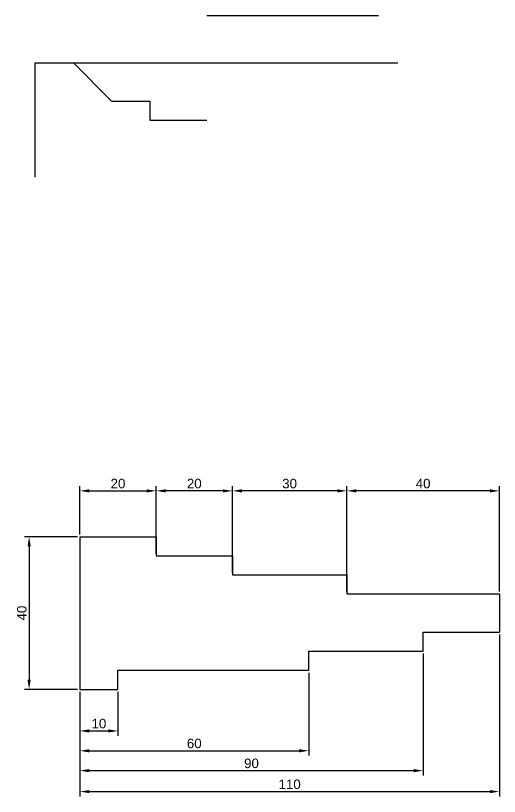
# Model space of a CAD drawing. Header units: millimetres. Extents: x -346 to 2373, y -2 to 1989.
# Drawn here: x -346 to -219.2, y 1239.3 to 1444 of the extents above; entities that cross this region are included whole.
import ezdxf

# ---------------------------------------------------------------- set-up
doc = ezdxf.new("R2010")
doc.units = ezdxf.units.MM
doc.header["$PDMODE"] = 35
doc.layers.add('Cotas', color=1, linetype='Continuous')
doc.styles.get("Standard").update_dxf_attribs({"font": 'arial.ttf'})
doc.dimstyles.new('ISO-25', dxfattribs={"dimtxt": 2.5, "dimasz": 2.5, "dimexe": 1.25, "dimexo": 0.625, "dimtad": 1, "dimtxsty": 'Standard', "dimcen": 2.5, "dimadec": 0, "dimazin": 0, "dimtfac": 1, "dimtmove": 0, "dimatfit": 3, "dimfxl": 1, "dimarcsym": 0})

# ---------------------------------------------------------------- blocks, each defined once
blk = doc.blocks.new('*D3')
at = {"layer": 'Cotas', "color": 0, "lineweight": -2, "transparency": 16777216}
for p, q in [((-329.16, 1307.99), (-329.16, 1320.65)), ((-309.16, 1307.99), (-309.16, 1320.65)), ((-326.66, 1319.4), (-311.66, 1319.4))]:
    blk.add_line(p, q, dxfattribs=at)
at = {"layer": 'Cotas', "color": 0, "transparency": 16777216}
for points in [[(-326.66, 1319.81), (-326.66, 1318.98), (-329.16, 1319.4)], [(-311.66, 1319.81), (-311.66, 1318.98), (-309.16, 1319.4)]]:
    blk.add_solid(points, dxfattribs=at)
at = {"layer": 'Defpoints', "color": 0, "transparency": 16777216}
for p in [(-309.16, 1319.4), (-329.16, 1307.37), (-309.16, 1307.37)]:
    blk.add_point(p, dxfattribs=at)
at = {"layer": 'Cotas', "color": 0, "transparency": 16777216, "insert": (-319.16, 1321.3), "char_height": 2.5, "attachment_point": 5}
blk.add_mtext('20', dxfattribs=at)
blk = doc.blocks.new('*D6')
at = {"layer": 'Cotas', "color": 0, "lineweight": -2, "transparency": 16777216}
for p, q in [((-309.16, 1302.99), (-309.16, 1320.65)), ((-289.16, 1302.99), (-289.16, 1320.65)), ((-291.66, 1319.4), (-306.66, 1319.4))]:
    blk.add_line(p, q, dxfattribs=at)
at = {"layer": 'Cotas', "color": 0, "transparency": 16777216}
for points in [[(-306.66, 1319.81), (-306.66, 1318.98), (-309.16, 1319.4)], [(-291.66, 1319.81), (-291.66, 1318.98), (-289.16, 1319.4)]]:
    blk.add_solid(points, dxfattribs=at)
at = {"layer": 'Defpoints', "color": 0, "transparency": 16777216}
for p in [(-309.16, 1319.4), (-309.16, 1302.37), (-289.16, 1302.37)]:
    blk.add_point(p, dxfattribs=at)
at = {"layer": 'Cotas', "color": 0, "transparency": 16777216, "insert": (-299.16, 1321.3), "char_height": 2.5, "attachment_point": 5}
blk.add_mtext('20', dxfattribs=at)
blk = doc.blocks.new('*D7')
at = {"layer": 'Cotas', "color": 0, "lineweight": -2, "transparency": 16777216}
for p, q in [((-289.16, 1297.99), (-289.16, 1320.65)), ((-259.16, 1297.99), (-259.16, 1320.65)), ((-261.66, 1319.4), (-286.66, 1319.4))]:
    blk.add_line(p, q, dxfattribs=at)
at = {"layer": 'Cotas', "color": 0, "transparency": 16777216}
for points in [[(-286.66, 1319.81), (-286.66, 1318.98), (-289.16, 1319.4)], [(-261.66, 1319.81), (-261.66, 1318.98), (-259.16, 1319.4)]]:
    blk.add_solid(points, dxfattribs=at)
at = {"layer": 'Defpoints', "color": 0, "transparency": 16777216}
for p in [(-289.16, 1319.4), (-289.16, 1297.37), (-259.16, 1297.37)]:
    blk.add_point(p, dxfattribs=at)
at = {"layer": 'Cotas', "color": 0, "transparency": 16777216, "insert": (-274.16, 1321.3), "char_height": 2.5, "attachment_point": 5}
blk.add_mtext('30', dxfattribs=at)
blk = doc.blocks.new('*D8')
at = {"layer": 'Cotas', "color": 0, "lineweight": -2, "transparency": 16777216}
for p, q in [((-259.16, 1292.99), (-259.16, 1320.65)), ((-219.16, 1292.99), (-219.16, 1320.65)), ((-221.66, 1319.4), (-256.66, 1319.4))]:
    blk.add_line(p, q, dxfattribs=at)
at = {"layer": 'Cotas', "color": 0, "transparency": 16777216}
for points in [[(-256.66, 1319.81), (-256.66, 1318.98), (-259.16, 1319.4)], [(-221.66, 1319.81), (-221.66, 1318.98), (-219.16, 1319.4)]]:
    blk.add_solid(points, dxfattribs=at)
at = {"layer": 'Defpoints', "color": 0, "transparency": 16777216}
for p in [(-259.16, 1319.4), (-259.16, 1292.37), (-219.16, 1292.37)]:
    blk.add_point(p, dxfattribs=at)
at = {"layer": 'Cotas', "color": 0, "transparency": 16777216, "insert": (-239.16, 1321.3), "char_height": 2.5, "attachment_point": 5}
blk.add_mtext('40', dxfattribs=at)
blk = doc.blocks.new('*D9')
at = {"layer": 'Cotas', "color": 0, "lineweight": -2, "transparency": 16777216}
for p, q in [((-329.79, 1307.37), (-343.71, 1307.37)), ((-342.46, 1304.87), (-342.46, 1269.87)), ((-329.79, 1267.37), (-343.71, 1267.37))]:
    blk.add_line(p, q, dxfattribs=at)
at = {"layer": 'Cotas', "color": 0, "transparency": 16777216}
for points in [[(-342.87, 1304.87), (-342.04, 1304.87), (-342.46, 1307.37)], [(-342.87, 1269.87), (-342.04, 1269.87), (-342.46, 1267.37)]]:
    blk.add_solid(points, dxfattribs=at)
at = {"layer": 'Defpoints', "color": 0, "transparency": 16777216}
for p in [(-329.16, 1307.37), (-342.46, 1267.37), (-329.16, 1267.37)]:
    blk.add_point(p, dxfattribs=at)
at = {"layer": 'Cotas', "color": 0, "transparency": 16777216, "insert": (-344.36, 1287.37), "char_height": 2.5, "attachment_point": 5, "rotation": 90}
blk.add_mtext('40', dxfattribs=at)
blk = doc.blocks.new('*D10')
at = {"layer": 'Cotas', "color": 0, "lineweight": -2, "transparency": 16777216}
for p, q in [((-329.16, 1266.74), (-329.16, 1255.22)), ((-319.16, 1266.74), (-319.16, 1255.22)), ((-326.66, 1256.47), (-321.66, 1256.47))]:
    blk.add_line(p, q, dxfattribs=at)
at = {"layer": 'Cotas', "color": 0, "transparency": 16777216}
for points in [[(-326.66, 1256.89), (-326.66, 1256.06), (-329.16, 1256.47)], [(-321.66, 1256.89), (-321.66, 1256.06), (-319.16, 1256.47)]]:
    blk.add_solid(points, dxfattribs=at)
at = {"layer": 'Defpoints', "color": 0, "transparency": 16777216}
for p in [(-329.16, 1267.37), (-319.16, 1267.37), (-319.16, 1256.47)]:
    blk.add_point(p, dxfattribs=at)
at = {"layer": 'Cotas', "color": 0, "transparency": 16777216, "insert": (-324.16, 1258.38), "char_height": 2.5, "attachment_point": 5}
blk.add_mtext('10', dxfattribs=at)
blk = doc.blocks.new('*D11')
at = {"layer": 'Cotas', "color": 0, "lineweight": -2, "transparency": 16777216}
for p, q in [((-269.16, 1271.74), (-269.16, 1250.02)), ((-329.16, 1266.74), (-329.16, 1250.02)), ((-326.66, 1251.27), (-271.66, 1251.27))]:
    blk.add_line(p, q, dxfattribs=at)
at = {"layer": 'Cotas', "color": 0, "transparency": 16777216}
for points in [[(-326.66, 1251.68), (-326.66, 1250.85), (-329.16, 1251.27)], [(-271.66, 1251.68), (-271.66, 1250.85), (-269.16, 1251.27)]]:
    blk.add_solid(points, dxfattribs=at)
at = {"layer": 'Defpoints', "color": 0, "transparency": 16777216}
for p in [(-269.16, 1272.37), (-329.16, 1267.37), (-269.16, 1251.27)]:
    blk.add_point(p, dxfattribs=at)
at = {"layer": 'Cotas', "color": 0, "transparency": 16777216, "insert": (-299.16, 1253.17), "char_height": 2.5, "attachment_point": 5}
blk.add_mtext('60', dxfattribs=at)
blk = doc.blocks.new('*D12')
at = {"layer": 'Cotas', "color": 0, "lineweight": -2, "transparency": 16777216}
for p, q in [((-239.16, 1276.74), (-239.16, 1244.81)), ((-329.16, 1266.74), (-329.16, 1244.81)), ((-326.66, 1246.06), (-241.66, 1246.06))]:
    blk.add_line(p, q, dxfattribs=at)
at = {"layer": 'Cotas', "color": 0, "transparency": 16777216}
for points in [[(-326.66, 1246.48), (-326.66, 1245.64), (-329.16, 1246.06)], [(-241.66, 1246.48), (-241.66, 1245.64), (-239.16, 1246.06)]]:
    blk.add_solid(points, dxfattribs=at)
at = {"layer": 'Defpoints', "color": 0, "transparency": 16777216}
for p in [(-239.16, 1277.37), (-329.16, 1267.37), (-239.16, 1246.06)]:
    blk.add_point(p, dxfattribs=at)
at = {"layer": 'Cotas', "color": 0, "transparency": 16777216, "insert": (-284.16, 1247.96), "char_height": 2.5, "attachment_point": 5}
blk.add_mtext('90', dxfattribs=at)
blk = doc.blocks.new('*D13')
at = {"layer": 'Cotas', "color": 0, "lineweight": -2, "transparency": 16777216}
for p, q in [((-219.16, 1281.74), (-219.16, 1239.32)), ((-329.16, 1266.74), (-329.16, 1239.32)), ((-326.66, 1240.57), (-221.66, 1240.57))]:
    blk.add_line(p, q, dxfattribs=at)
at = {"layer": 'Cotas', "color": 0, "transparency": 16777216}
for points in [[(-326.66, 1240.98), (-326.66, 1240.15), (-329.16, 1240.57)], [(-221.66, 1240.98), (-221.66, 1240.15), (-219.16, 1240.57)]]:
    blk.add_solid(points, dxfattribs=at)
at = {"layer": 'Defpoints', "color": 0, "transparency": 16777216}
for p in [(-219.16, 1282.37), (-329.16, 1267.37), (-219.16, 1240.57)]:
    blk.add_point(p, dxfattribs=at)
at = {"layer": 'Cotas', "color": 0, "transparency": 16777216, "insert": (-274.16, 1242.47), "char_height": 2.5, "attachment_point": 5}
blk.add_mtext('110', dxfattribs=at)

msp = doc.modelspace()

# ---------------------------------------------------------------- linework, layer by layer
for p, q in [((-295.828, 1443.975), (-250.828, 1443.975)), ((-340.828, 1401.587), (-340.828, 1431.587)), ((-340.828, 1431.587), (-330.828, 1431.587)), ((-330.828, 1431.587), (-320.828, 1421.587)), ((-330.828, 1431.587), (-250.828, 1431.587)), ((-250.828, 1431.587), (-245.828, 1431.587)), ((-320.828, 1421.587), (-310.828, 1421.587)), ((-310.828, 1421.587), (-310.828, 1416.587)), ((-310.828, 1416.587), (-295.828, 1416.587)), ((-329.163, 1307.369), (-309.163, 1307.369)), ((-329.163, 1307.369), (-329.163, 1267.369)), ((-309.163, 1307.369), (-309.163, 1302.369)), ((-309.163, 1302.369), (-289.163, 1302.369)), ((-289.163, 1302.369), (-289.163, 1297.369)), ((-289.163, 1297.369), (-259.163, 1297.369)), ((-259.163, 1297.369), (-259.163, 1292.369)), ((-259.163, 1292.369), (-219.163, 1292.369)), ((-219.163, 1292.369), (-219.163, 1282.369)), ((-239.163, 1277.369), (-239.163, 1282.369)), ((-239.163, 1282.369), (-219.163, 1282.369)), ((-269.163, 1272.369), (-269.163, 1277.369)), ((-269.163, 1277.369), (-239.163, 1277.369)), ((-319.163, 1267.369), (-319.163, 1272.369)), ((-319.163, 1272.369), (-269.163, 1272.369)), ((-329.163, 1267.369), (-319.163, 1267.369))]:
    msp.add_line(p, q)

# ---------------------------------------------------------------- dimensions: what is measured, and where the dimension line sits
at = {"layer": 'Cotas', "color": 1}
for base, p1, p2, picture, middle in [((-309.163, 1319.396), (-329.163, 1307.369), (-309.163, 1307.369), '*D3', (-319.163, 1321.298)), ((-309.163, 1319.396), (-289.163, 1302.369), (-309.163, 1302.369), '*D6', (-299.163, 1321.298)), ((-289.163, 1319.396), (-259.163, 1297.369), (-289.163, 1297.369), '*D7', (-274.163, 1321.299)), ((-259.163, 1319.396), (-219.163, 1292.369), (-259.163, 1292.369), '*D8', (-239.163, 1321.298)), ((-219.163, 1240.565), (-329.163, 1267.369), (-219.163, 1282.369), '*D13', (-274.163, 1242.467)), ((-239.163, 1246.061), (-329.163, 1267.369), (-239.163, 1277.369), '*D12', (-284.163, 1247.962)), ((-269.163, 1251.268), (-329.163, 1267.369), (-269.163, 1272.369), '*D11', (-299.163, 1253.169)), ((-319.163, 1256.474), (-329.163, 1267.369), (-319.163, 1267.369), '*D10', (-324.163, 1258.376))]:
    dim = msp.add_linear_dim(base=base, p1=p1, p2=p2, dimstyle='ISO-25', dxfattribs=at)
    dim.commit()
    dim.dimension.update_dxf_attribs({"geometry": picture, "text_midpoint": middle})
dim = msp.add_linear_dim(base=(-342.455, 1267.369), p1=(-329.163, 1307.369), p2=(-329.163, 1267.369), angle=90, dimstyle='ISO-25', dxfattribs=at)
dim.commit()
dim.dimension.update_dxf_attribs({"geometry": '*D9', "text_midpoint": (-344.357, 1287.369)})

doc.saveas('drawing.dxf')
